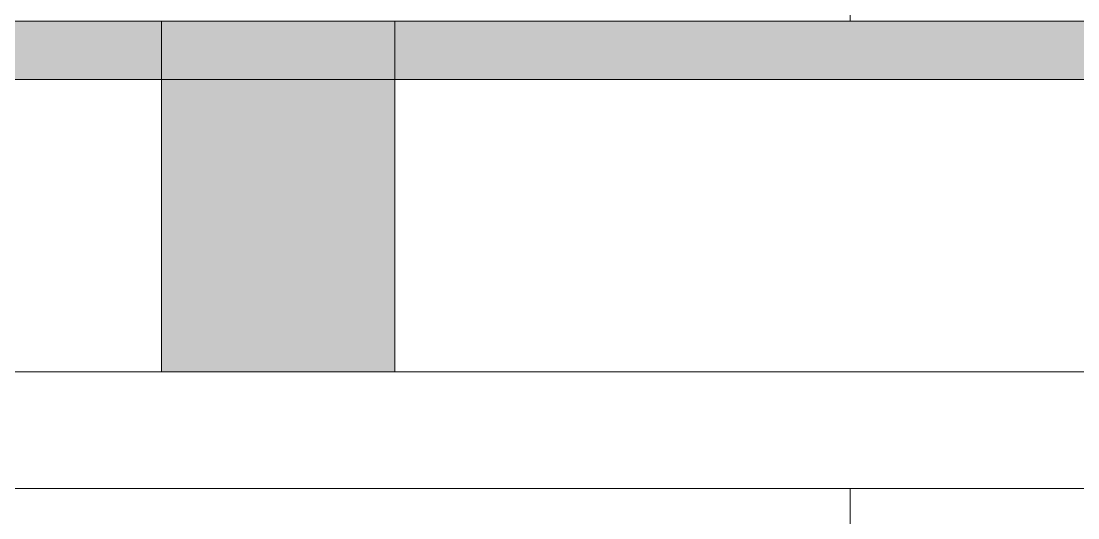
# Model space of a CAD drawing. Header units: millimetres. Extents: x -213 to 151, y -74 to 135.
# Drawn here: x 78.126 to 79.936, y -37.697 to -36.847 of the extents above; entities that cross this region are included whole.
import ezdxf

# ---------------------------------------------------------------- set-up
doc = ezdxf.new("R2010")
doc.units = ezdxf.units.MM
doc.header["$LTSCALE"] = 15

msp = doc.modelspace()

# ---------------------------------------------------------------- hatches: boundary and pattern name
at = {"linetype": 'Continuous', "lineweight": 13}
h = msp.add_hatch(color=256, dxfattribs=at)
h.dxf.hatch_style = 1
h.paths.add_polyline_path([(69.2663, -36.8473), (69.2663, -36.9473), (100.8663, -36.9473), (100.8663, -37.0473), (100.8663, -36.8473)])
h = msp.add_hatch(color=256, dxfattribs=at)
h.dxf.hatch_style = 1
h.paths.add_polyline_path([(78.3663, -37.4473), (78.7663, -37.4473), (78.7663, -36.8473), (78.3663, -36.8473)])
h = msp.add_hatch(color=256, dxfattribs=at)
h.dxf.hatch_style = 1
h.paths.add_polyline_path([(78.3663, -37.4473), (78.7663, -37.4473), (78.7663, -36.8473), (78.3663, -36.8473)])

# ---------------------------------------------------------------- linework, layer by layer
for points in [[(79.5463, -36.8473), (79.5463, -34.1473)], [(69.2663, -36.8473), (100.8663, -36.8473)], [(69.2663, -36.8473), (100.8663, -36.8473)], [(100.8663, -36.9473), (69.2663, -36.9473)], [(100.8663, -36.9473), (69.2663, -36.9473)], [(75.8663, -37.4473), (81.2663, -37.4473)], [(75.8663, -37.4473), (81.2663, -37.4473)], [(75.8663, -37.6473), (81.2663, -37.6473)], [(75.8663, -37.6473), (81.2663, -37.6473)], [(79.5463, -40.3473), (79.5463, -37.6473)]]:
    msp.add_lwpolyline(points, dxfattribs=at)
msp.add_lwpolyline([(78.3663, -37.4473), (78.7663, -37.4473), (78.7663, -36.8473), (78.3663, -36.8473)], close=True, dxfattribs=at)
msp.add_lwpolyline([(78.3663, -37.4473), (78.7663, -37.4473), (78.7663, -36.8473), (78.3663, -36.8473)], close=True, dxfattribs=at)

doc.saveas('drawing.dxf')
